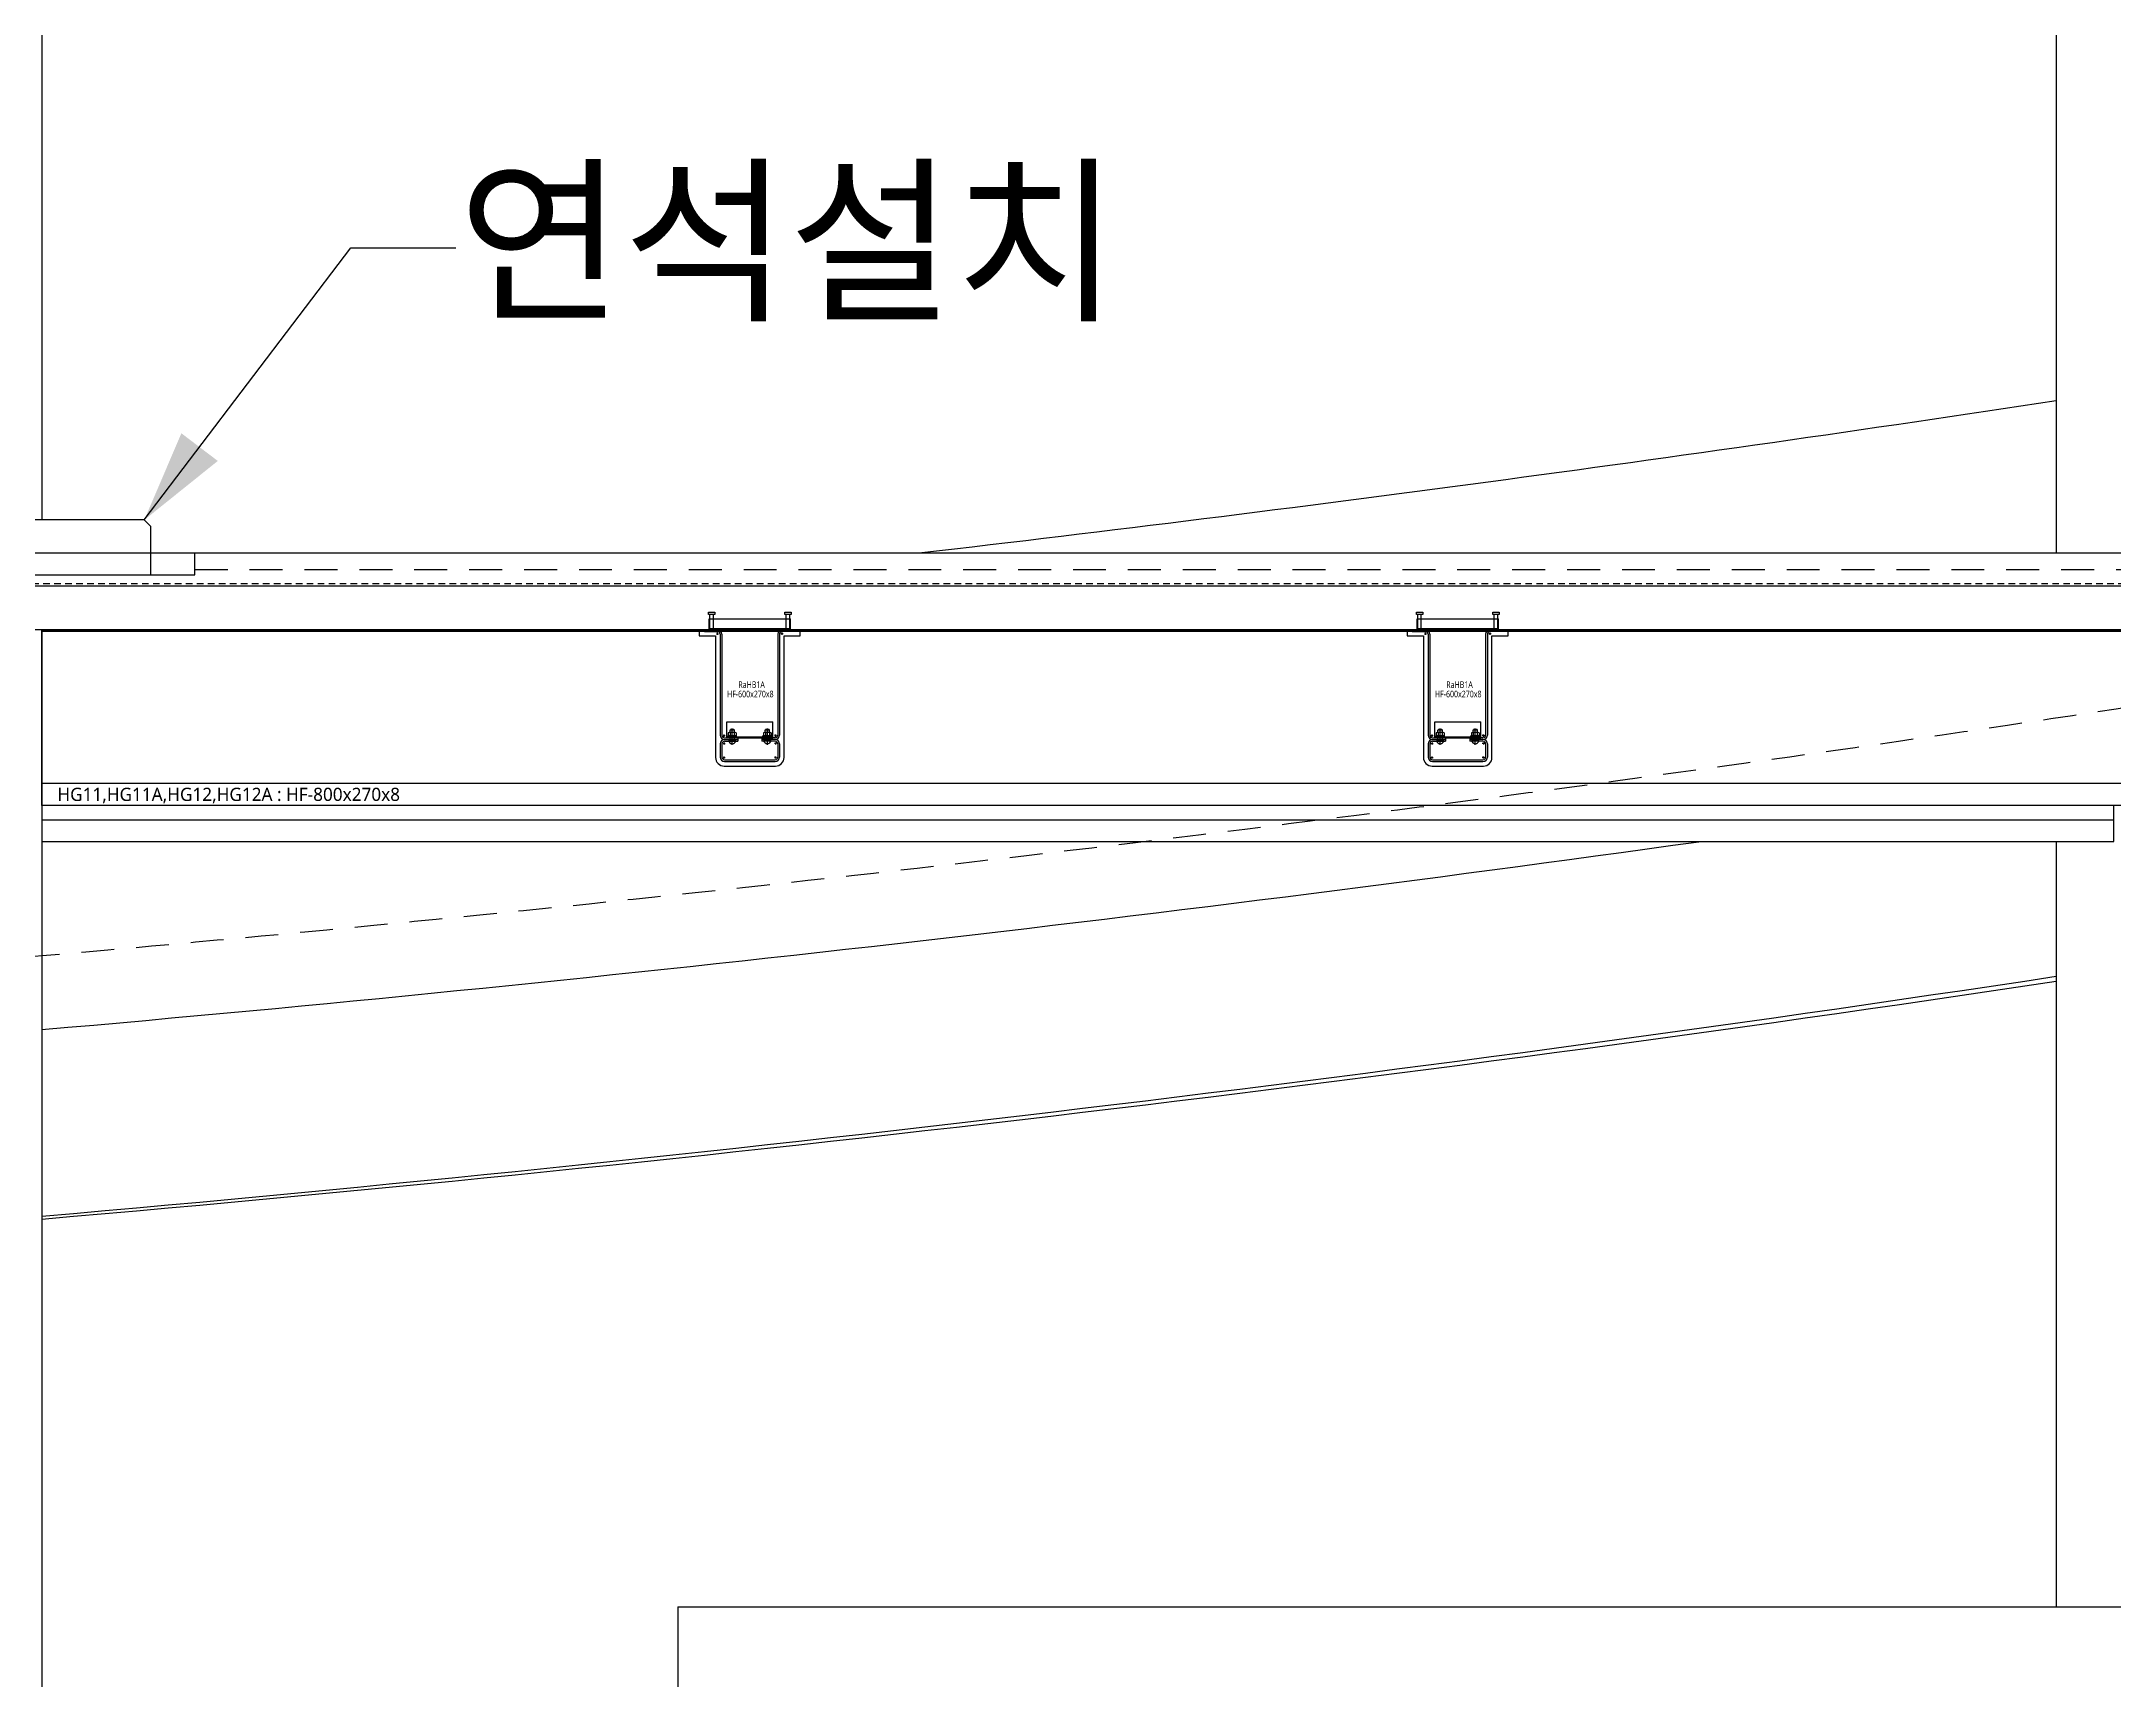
# Model space of a CAD drawing. Header units: millimetres. Extents: x 367092 to 767578, y 396038 to 811791.
# Drawn here: x 721144 to 730585, y 463889 to 471354 of the extents above; entities that cross this region are included whole.
import ezdxf
from ezdxf.enums import TextEntityAlignment as Align

# ---------------------------------------------------------------- set-up
doc = ezdxf.new("R2010")
doc.units = ezdxf.units.MM
doc.header["$LTSCALE"] = 100
doc.header["$MEASUREMENT"] = 0
doc.header["$PDSIZE"] = -10
for name, pattern in [('CENTER', [2, 1.25, -0.25, 0.25, -0.25]), ('HID', [2.5, 1.5, -1]), ('HIDDEN', [9.525, 6.35, -3.175])]:
    doc.linetypes.add(name, pattern=pattern)
doc.layers.get('0').update_dxf_attribs({"linetype": 'CONTINUOUS'})
doc.layers.get('Defpoints').update_dxf_attribs({"color": 171, "linetype": 'CONTINUOUS'})
for name, color, linetype in [('02-COL', 2, 'CONTINUOUS'), ('BOLT', 8, 'CONTINUOUS'), ('cen', 14, 'CONTINUOUS'), ('CEN(ST)', 1, 'CENTER'), ('CON', 2, 'CONTINUOUS'), ('ELE-1', 2, 'CONTINUOUS'), ('ELE-6', 8, 'CONTINUOUS'), ('ELE-6 (251)', 251, 'CONTINUOUS'), ('ELE-8', 8, 'CONTINUOUS'), ('ELE6', 8, 'CONTINUOUS'), ('FIN', 8, 'CONTINUOUS'), ('FIN(내화피복)', 8, 'CONTINUOUS'), ('HAT-252', 252, 'CONTINUOUS'), ('HF', 3, 'CONTINUOUS'), ('LED', 7, 'CONTINUOUS'), ('plate', 8, 'CONTINUOUS'), ('SASAC 도면번호', 6, 'CONTINUOUS'), ('STUD', 6, 'CONTINUOUS'), ('TEXT(MIN)', 7, 'CONTINUOUS'), ('wire-meshes', 1, 'CONTINUOUS')]:
    doc.layers.add(name, color=color, linetype=linetype)
doc.styles.add('TE', font='malgun_0.ttf')
doc.styles.add('나눔바른고딕', font='NanumBarunGothic.ttf')

# ---------------------------------------------------------------- blocks, each defined once
blk = doc.blocks.new('*U214')
at = {"layer": 'ELE6', "ltscale": 0.1}
for p, q in [((12896.3, -8), (0, -8)), ((12896.3, -700), (0, -700))]:
    blk.add_line(p, q, dxfattribs=at)
blk.add_lwpolyline([(12896.3, -800), (0, -800), (0, 0), (12896.3, 0)], close=True, dxfattribs=at)
at = {"layer": 'Defpoints', "style": 'TE'}
blk.add_text('HG11,HG11A,HG12,HG12A : HF-800x270x8', height=60, dxfattribs=at).set_placement((851, -749.7), align=Align.MIDDLE_CENTER)
blk = doc.blocks.new('경비동 좌측면')
at = {"layer": 'ELE-1', "color": 8, "ltscale": 1000}
for points in [[(-10100, 5050), (-10100, 0)], [(-10100, 5050), (835.1, 5050)]]:
    blk.add_lwpolyline(points, dxfattribs=at)
blk = doc.blocks.new('*U325')
at = {"layer": 'BOLT'}
for p, q in [((-20, 0), (20, 0)), ((-20, 0), (-20, -4.5)), ((-17, 18), (17, 18)), ((20, 0), (20, -4.5)), ((-20, -4.5), (20, -4.5)), ((-18, -18.8), (-18, -6.2)), ((-13.5, -4.5), (13.5, -4.5)), ((-13.5, -20.5), (13.5, -20.5)), ((-10, -20.5), (-10, -31.2)), ((-10, -31.2), (-8, -33.2)), ((-10, -31.2), (10, -31.2)), ((-9, -18.8), (-9, -6.2)), ((-8, -33.2), (8, -33.2)), ((10, -31.2), (8, -33.2)), ((9, -18.8), (9, -6.2)), ((10, -20.5), (10, -31.2)), ((18, -18.8), (18, -6.2))]:
    blk.add_line(p, q, dxfattribs=at)
at = {"layer": 'BOLT', "linetype": 'HIDDEN'}
for p, q in [((-10, 18), (-10, 0)), ((10, 18), (10, 0))]:
    blk.add_line(p, q, dxfattribs=at)
at = {"layer": 'BOLT'}
for centre, radius, start, end in [((0, 13.3), 17.6, 15.51871, 164.48129), ((-13.5, -11.2), 6.71, 47.89655, 132.10345), ((-13.5, -13.8), 6.71, 227.89655, 312.10345), ((0, -28.7), 24.2, 68.21321, 111.78679), ((0, 3.7), 24.2, 248.21321, 291.78679), ((13.5, -11.2), 6.71, 47.89655, 132.10345), ((13.5, -13.8), 6.71, 227.89655, 312.10345)]:
    blk.add_arc(centre, radius, start, end, dxfattribs=at)
at = {"layer": 'cen'}
blk.add_line((0, 35.8), (0, -38.3), dxfattribs=at)
blk = doc.blocks.new('SB16')
at = {"layer": 'STUD'}
for p, q in [((-8, 0), (-8, 70)), ((8, 0), (8, 70))]:
    blk.add_line(p, q, dxfattribs=at)
blk.add_lwpolyline([(-14.5, 70), (-14.5, 80), (14.5, 80), (14.5, 70)], close=True, dxfattribs=at)
blk = doc.blocks.new('*U207')
at = {"layer": 'Defpoints'}
blk.add_point((0, 0), dxfattribs=at)
at = {"layer": 'HF'}
for p, q in [((-207, 0), (-147, 0)), ((-207, 0), (-207, -8)), ((207, 0), (147, 0)), ((207, 0), (207, -8)), ((-207, -8), (-147, -8)), ((-135, -20), (-135, -480)), ((-127, -20), (-127, -480)), ((127, -20), (127, -480)), ((135, -20), (135, -480)), ((207, -8), (147, -8)), ((-135, -520), (-135, -580)), ((-127, -520), (-127, -580)), ((-115, -492), (-55, -492)), ((-115, -500), (-55, -500)), ((-115, -508), (-55, -508)), ((-55, -492), (-55, -500)), ((-55, -500), (-55, -508)), ((115, -492), (55, -492)), ((55, -492), (55, -500)), ((115, -500), (55, -500)), ((55, -500), (55, -508)), ((115, -508), (55, -508)), ((127, -520), (127, -580)), ((135, -520), (135, -580)), ((-115, -592), (115, -592)), ((-115, -600), (115, -600))]:
    blk.add_line(p, q, dxfattribs=at)
for centre, radius, start, end in [((-147, -20), 20, 0, 90), ((147, -20), 20, 90, 180), ((-147, -20), 12, 0, 90), ((147, -20), 12, 90, 180), ((-115, -480), 20, 180, 270), ((-115, -520), 20, 90, 180), ((-115, -480), 12, 180, 270), ((-115, -520), 12, 90, 180), ((115, -480), 12, 270, 360), ((115, -480), 20, 270, 360), ((115, -520), 20, 0, 90), ((115, -520), 12, 360, 450), ((-115, -580), 20, 180, 270), ((-115, -580), 12, 180, 270), ((115, -580), 12, 270, 360), ((115, -580), 20, 270, 360)]:
    blk.add_arc(centre, radius, start, end, dxfattribs=at)
blk = doc.blocks.new('*U326')
for p, q in [((185, 0), (185, -50)), ((-185, 0), (-185, -50)), ((-185, 0), (185, 0)), ((-185, -50), (185, -50))]:
    blk.add_line(p, q)
at = {"linetype": 'ByBlock'}
blk.add_line((-185, -6), (185, -6), dxfattribs=at)
at = {"layer": 'Defpoints'}
blk.add_point((0, -50), dxfattribs=at)
blk = doc.blocks.new('RaHB1A-SEC')
at = {"layer": 'cen'}
for p, q in [((-152, -18), (-142, -18)), ((-147, -23), (-147, -13)), ((152, -18), (142, -18)), ((147, -23), (147, -13)), ((-122, -482), (-112, -482)), ((-122, -518), (-112, -518)), ((-117, -487), (-117, -477)), ((-117, -513), (-117, -523)), ((122, -482), (112, -482)), ((122, -518), (112, -518)), ((117, -487), (117, -477)), ((117, -513), (117, -523)), ((-122, -582), (-112, -582)), ((-117, -587), (-117, -577)), ((122, -582), (112, -582)), ((117, -587), (117, -577))]:
    blk.add_line(p, q, dxfattribs=at)
at = {"layer": 'plate'}
for p, q in [((-105, -494), (-105, -419)), ((-105, -419), (105, -419)), ((105, -494), (105, -419))]:
    blk.add_line(p, q, dxfattribs=at)
for points in [[(-105, -488), (105, -488)], [(105, -494), (-105, -494)]]:
    blk.add_lwpolyline(points, dxfattribs=at)
at = {"layer": 'BOLT', "rotation": 180}
for p in [(-80, -488), (80, -488)]:
    blk.add_blockref('*U325', p, dxfattribs=at)
at = {"layer": 'plate'}
blk.add_blockref('*U207', (0, 0), dxfattribs=at)
at = {"layer": 'plate', "xscale": -1, "rotation": 180}
blk.add_blockref('*U326', (0, 0), dxfattribs=at)
at = {"layer": 'STUD'}
for p in [(-174, 0), (174, 0)]:
    blk.add_blockref('SB16', p, dxfattribs=at)
at = {"layer": 'Defpoints', "style": '나눔바른고딕', "width": 0.8}
for s, p in [('HF-600x270x8', (2.3, -292.8)), ('RaHB1A', (8.2, -250.1))]:
    blk.add_text(s, height=30, dxfattribs=at).set_placement(p, align=Align.MIDDLE_CENTER)
blk = doc.blocks.new('경사로 종단면 난간입면')
at = {"layer": 'ELE-6 (251)', "ltscale": 10000}
for p, q in [((62490.2, -42415.2), (62490.2, -42250)), ((53053.7, -42315.2), (62490.2, -42315.2)), ((53053.7, -42415.2), (62490.2, -42415.2))]:
    blk.add_line(p, q, dxfattribs=at)
for centre, radius, start, end in [((40131, 104786.9), 146864.5, 276.614257, 278.653392), ((40281, 103036.9), 146864.5, 274.989268, 277.952174), ((40264.3, 102308), 146986.6, 274.991622, 278.593568), ((40431, 102186.9), 146864.5, 274.930529, 278.535024)]:
    blk.add_arc(centre, radius, start, end, dxfattribs=at)
at = {"layer": 'ELE-6 (251)', "linetype": 'HID'}
blk.add_arc((40431, 103386.9), 146864.5, 270.319524, 280.323526, dxfattribs=at)

msp = doc.modelspace()

# ---------------------------------------------------------------- block references
at = {"layer": 'SASAC 도면번호'}
msp.add_blockref('경사로 종단면 난간입면', (668091.8, 510124.8), dxfattribs=at)

# ---------------------------------------------------------------- next in the draw order: linework, layer by layer
at = {"layer": 'CEN(ST)', "ltscale": 10000}
msp.add_line((665841.8, 469024.8), (737341.8, 469024.8), dxfattribs=at)
at = {"layer": 'CON', "ltscale": 0.1}
msp.add_lwpolyline([(720641.8, 468874.8), (734541.8, 468874.8), (734541.8, 470424.8), (734841.8, 470424.8), (734841.8, 467824.8), (734541.8, 467824.8), (734541.8, 468074.8), (734483.8, 468074.8, 0.414214), (734501.8, 468092.8), (734501.8, 468156.8, 0.414214), (734483.8, 468174.8, 0.414214), (734501.8, 468192.8), (734501.8, 468656.8, -0.414214), (734513.8, 468668.8), (734575.8, 468668.8), (734575.8, 468674.8)], format="xyb", dxfattribs=at)
msp.add_lwpolyline([(734575.8, 468674.8), (720634.8, 468674.8)], dxfattribs=at)
at = {"layer": 'ELE-6', "ltscale": 10000}
for p, q in [((721145.5, 478674.8), (721145.5, 469174.8)), ((721145.5, 468674.8), (721145.5, 459174.8))]:
    msp.add_line(p, q, dxfattribs=at)
at = {"layer": 'ELE-6 (251)', "ltscale": 10000}
msp.add_line((730319.6, 477709.5), (730319.6, 469024.8), dxfattribs=at)
at = {"layer": 'FIN'}
for points in [[(721641.9, 468924.8), (721641.9, 469144.8), (721611.9, 469174.8), (720641.8, 469174.8)], [(720651.8, 468924.8), (721841.8, 468924.8), (721841.8, 469024.8), (733341.8, 469024.8), (733341.8, 468924.8), (734531.8, 468924.8)]]:
    msp.add_lwpolyline(points, dxfattribs=at)
at = {"layer": 'FIN(내화피복)', "ltscale": 10000}
for points in [[(724139.6, 468674.8), (724139.6, 468647.8), (724213.6, 468647.8), (724213.6, 468092.8, 0.414214), (724252.6, 468053.8), (724486.6, 468053.8, 0.414214), (724525.6, 468092.8), (724525.6, 468647.8), (724599.6, 468647.8), (724599.6, 468674.8)], [(727363.7, 468674.8), (727363.7, 468647.8), (727437.7, 468647.8), (727437.7, 468092.8, 0.414214), (727476.7, 468053.8), (727710.7, 468053.8, 0.414214), (727749.7, 468092.8), (727749.7, 468647.8), (727823.7, 468647.8), (727823.7, 468674.8)]]:
    msp.add_lwpolyline(points, format="xyb", dxfattribs=at)
at = {"layer": 'HAT-252', "linetype": 'HID', "ltscale": 0.2}
msp.add_lwpolyline([(720651.8, 469174.8), (720651.8, 468884.8), (734531.8, 468884.8), (734531.8, 469174.8)], dxfattribs=at)
at = {"layer": 'LED'}
msp.add_lwpolyline([(721611.9, 469174.8), (722552.9, 470414.3), (723030.5, 470414.3)], dxfattribs=at)
msp.add_solid([(721611.9, 469174.8), (721946.8, 469443.7), (721780.9, 469569.6)], dxfattribs=at)
at = {"layer": 'wire-meshes', "linetype": 'HID'}
msp.add_line((721841.8, 468949.8), (733341.8, 468949.8), dxfattribs=at)

# ---------------------------------------------------------------- next in the draw order: block references
at = {"layer": '02-COL'}
msp.add_blockref('*U214', (721145.5, 468674.8), dxfattribs=at)
at = {"layer": 'ELE-8'}
msp.add_blockref('경비동 좌측면', (734141.8, 459174.8), dxfattribs=at)
at = {"layer": 'SASAC 도면번호'}
for p in [(724369.6, 468674.8), (727593.7, 468674.8)]:
    msp.add_blockref('RaHB1A-SEC', p, dxfattribs=at)

# ---------------------------------------------------------------- next in the draw order: texts
at = {"layer": 'TEXT(MIN)', "style": '나눔바른고딕'}
msp.add_text('연석설치', height=600, dxfattribs=at).set_placement((726052.3, 470443), align=Align.MIDDLE_RIGHT)

# ---------------------------------------------------------------- next in the draw order: linework, layer by layer
at = {"layer": 'ELE-6 (251)', "ltscale": 10000}
msp.add_line((730319.6, 467709.5), (730319.6, 464224.8), dxfattribs=at)

doc.saveas('drawing.dxf')
